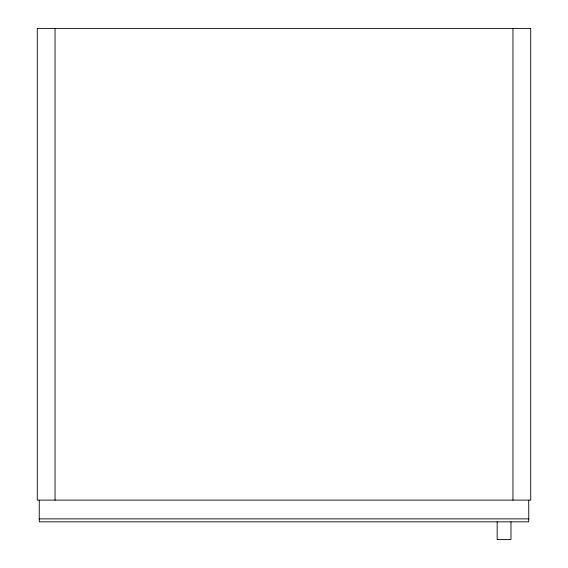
<?xml version="1.0" encoding="UTF-8"?>
<svg xmlns="http://www.w3.org/2000/svg" width="568" height="568" viewBox="0 0 568 568"><rect width="100%" height="100%" fill="white"/><g stroke="black" fill="none" stroke-linecap="round" stroke-linejoin="round"><path stroke-width="0.85" d="M39.256 518.875L528.744 518.875M528.744 500.124L528.744 521.836L39.256 521.836L39.256 500.124M512.954 28.4L512.954 500.124M510.98 521.836L510.98 539.479L497.653 539.6L497.163 539.479L497.163 521.836M55.046 28.4L55.046 500.124M530.718 28.4L37.282 28.4L37.282 500.124L530.718 500.124L530.718 28.4"/></g></svg>
